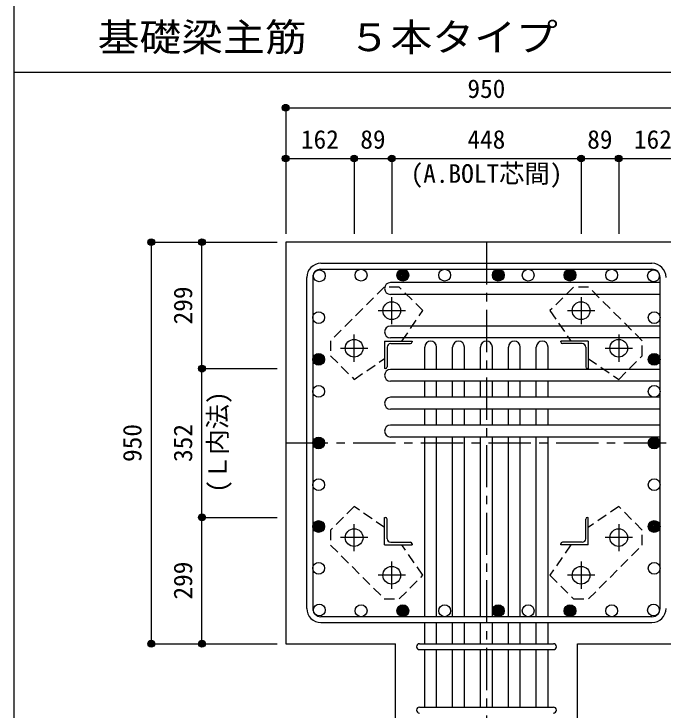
# Model space of a CAD drawing. Units: millimetres at full size, sheet at 1:20. Extents: x -3982 to 3969, y -2797 to 2801.
# Drawn here: x -3982 to -2446, y -1657 to -10 of the extents above; entities that cross this region are included whole.
import ezdxf
from ezdxf.enums import TextEntityAlignment as Align

# ---------------------------------------------------------------- set-up
doc = ezdxf.new("R2010")
doc.units = ezdxf.units.MM
doc.header["$LTSCALE"] = 20
doc.header["$PDMODE"] = 32
doc.header["$PDSIZE"] = 10
doc.linetypes.add('CHAIN1', pattern=[8, 5, -1, 1, -1])
doc.linetypes.add('DASHED1', pattern=[1.8, 1.2, -0.6])
for name, color, linetype in [('6-1_躯体線', 2, 'Continuous'), ('6-2_A.Bolt_', 4, 'Continuous'), ('6-3_柱型主筋', 4, 'Continuous'), ('6-4_フープ', 7, 'Continuous'), ('6-5_梁主筋', 7, 'Continuous'), ('6-6_S.T.P.', 7, 'Continuous'), ('6-7_文字', 7, 'Continuous'), ('6-9_プレート', 4, 'DASHED1'), ('6-D_寸法', 4, 'Continuous'), ('F-0_枠', 6, 'Continuous')]:
    doc.layers.add(name, color=color, linetype=linetype)
doc.styles.add('ＭＳ ゴシック', font='')
doc.styles.get('ＭＳ ゴシック').set_extended_font_data('MS Gothic')

msp = doc.modelspace()

# ---------------------------------------------------------------- linework, layer by layer
at = {"layer": '6-1_躯体線'}
for p, q in [((-3338.87, -550.21), (-3338.87, -1500.21)), ((-1988.87, -550.21), (-3338.87, -550.21)), ((-3338.87, -1500.21), (-3079.37, -1500.21)), ((-3079.37, -1900.21), (-3079.37, -1500.21))]:
    msp.add_line(p, q, dxfattribs=at)
msp.add_lwpolyline([(-2648.37, -1900.21), (-2648.37, -1500.21), (-2388.87, -1500.21)], dxfattribs=at)
at = {"layer": '6-2_A.Bolt_', "linetype": 'CHAIN1'}
for p, q in [((-3087.87, -744.41), (-3087.87, -679.91)), ((-2639.87, -679.91), (-2639.87, -744.41)), ((-3120.17, -712.21), (-3055.67, -712.21)), ((-2672.07, -712.21), (-2607.57, -712.21)), ((-3176.87, -833.41), (-3176.87, -768.91)), ((-2550.87, -768.91), (-2550.87, -833.41)), ((-3209.17, -801.21), (-3144.67, -801.21)), ((-2583.07, -801.21), (-2518.57, -801.21)), ((-3176.87, -1281.51), (-3176.87, -1217.01)), ((-2550.87, -1217.01), (-2550.87, -1281.51)), ((-3144.67, -1249.21), (-3209.17, -1249.21)), ((-2518.57, -1249.21), (-2583.07, -1249.21)), ((-3087.87, -1370.51), (-3087.87, -1306.01)), ((-2639.87, -1306.01), (-2639.87, -1370.51)), ((-3055.67, -1338.21), (-3120.17, -1338.21)), ((-2607.57, -1338.21), (-2672.07, -1338.21))]:
    msp.add_line(p, q, dxfattribs=at)
at = {"layer": '6-2_A.Bolt_'}
for p, q in [((-3104.87, -784.21), (-3039.87, -784.21)), ((-3104.87, -784.21), (-3104.87, -849.21)), ((-3090.37, -790.21), (-3043.87, -790.21)), ((-3039.87, -784.21), (-3039.87, -786.21)), ((-2622.87, -784.21), (-2687.87, -784.21)), ((-2687.87, -786.21), (-2687.87, -784.21)), ((-2637.37, -790.21), (-2683.87, -790.21)), ((-2622.87, -784.21), (-2622.87, -849.21)), ((-3098.87, -798.71), (-3098.87, -845.21)), ((-2628.87, -798.71), (-2628.87, -845.21)), ((-3102.87, -849.21), (-3104.87, -849.21)), ((-2622.87, -849.21), (-2624.87, -849.21)), ((-3104.87, -1201.21), (-3102.87, -1201.21)), ((-3104.87, -1266.21), (-3104.87, -1201.21)), ((-2624.87, -1201.21), (-2622.87, -1201.21)), ((-2622.87, -1266.21), (-2622.87, -1201.21)), ((-3098.87, -1251.71), (-3098.87, -1205.21)), ((-2628.87, -1251.71), (-2628.87, -1205.21)), ((-3104.87, -1266.21), (-3039.87, -1266.21)), ((-3090.37, -1260.21), (-3043.87, -1260.21)), ((-3039.87, -1264.21), (-3039.87, -1266.21)), ((-2687.87, -1266.21), (-2687.87, -1264.21)), ((-2622.87, -1266.21), (-2687.87, -1266.21)), ((-2637.37, -1260.21), (-2683.87, -1260.21))]:
    msp.add_line(p, q, dxfattribs=at)
at = {"layer": '6-2_A.Bolt_', "color": 3}
for centre in [(-3087.87, -712.21), (-2639.87, -712.21), (-3176.87, -801.21), (-2550.87, -801.21), (-3176.87, -1249.21), (-2550.87, -1249.21), (-3087.87, -1338.21), (-2639.87, -1338.21)]:
    msp.add_circle(centre, 21, dxfattribs=at)
at = {"layer": '6-2_A.Bolt_'}
for centre, radius, start, end in [((-3090.37, -798.71), 8.5, 90, 180), ((-3043.87, -786.21), 4, 270, 0), ((-2683.87, -786.21), 4, 180, 270), ((-2637.37, -798.71), 8.5, 0, 90), ((-3102.87, -845.21), 4, 270, 0), ((-2624.87, -845.21), 4, 180, 270), ((-3102.87, -1205.21), 4, 0, 90), ((-2624.87, -1205.21), 4, 90, 180), ((-3090.37, -1251.71), 8.5, 180, 270), ((-2637.37, -1251.71), 8.5, 270, 0), ((-3043.87, -1264.21), 4, 0, 90), ((-2683.87, -1264.21), 4, 90, 180)]:
    msp.add_arc(centre, radius, start, end, dxfattribs=at)
at = {"layer": '6-3_柱型主筋', "color": 3}
for centre in [(-3259.26, -629.82), (-3160.41, -628.21), (-3061.56, -628.21), (-3061.56, -628.21), (-2962.71, -628.21), (-2835.87, -628.21), (-2835.87, -628.21), (-2765.02, -628.21), (-2666.17, -628.21), (-2666.17, -628.21), (-2567.33, -628.21), (-2468.48, -629.82), (-3260.87, -728.67), (-2466.87, -728.67), (-3260.87, -827.51), (-3260.87, -827.51), (-2466.87, -827.51), (-2466.87, -827.51), (-3260.87, -903.21), (-2466.87, -903.21), (-3260.87, -1025.21), (-3260.87, -1025.21), (-2466.87, -1025.21), (-2466.87, -1025.21), (-3260.87, -1124.05), (-2466.87, -1124.05), (-3260.87, -1222.9), (-3260.87, -1222.9), (-2466.87, -1222.9), (-2466.87, -1222.9), (-3260.87, -1321.75), (-2466.87, -1321.75), (-3259.26, -1420.6), (-3160.41, -1422.21), (-3061.56, -1422.21), (-3061.56, -1422.21), (-2962.71, -1422.21), (-2835.87, -1422.21), (-2835.87, -1422.21), (-2765.02, -1422.21), (-2666.17, -1422.21), (-2666.17, -1422.21), (-2567.33, -1422.21), (-2468.48, -1420.6)]:
    msp.add_circle(centre, 14, dxfattribs=at)
at = {"layer": '6-3_柱型主筋'}
for centre, radius in [((-3061.56, -628.21), 14), ((-3061.56, -628.21), 12.6), ((-3061.56, -628.21), 11.2), ((-3061.56, -628.21), 9.8), ((-3061.56, -628.21), 8.4), ((-3061.56, -628.21), 7), ((-3061.56, -628.21), 5.6), ((-3061.56, -628.21), 4.2), ((-3061.56, -628.21), 2.8), ((-2835.87, -628.21), 14), ((-2835.87, -628.21), 12.6), ((-2835.87, -628.21), 11.2), ((-2835.87, -628.21), 9.8), ((-2835.87, -628.21), 8.4), ((-2835.87, -628.21), 7), ((-2835.87, -628.21), 5.6), ((-2835.87, -628.21), 4.2), ((-2835.87, -628.21), 2.8), ((-2666.17, -628.21), 14), ((-2666.17, -628.21), 12.6), ((-2666.17, -628.21), 11.2), ((-2666.17, -628.21), 9.8), ((-2666.17, -628.21), 8.4), ((-2666.17, -628.21), 7), ((-2666.17, -628.21), 5.6), ((-2666.17, -628.21), 4.2), ((-2666.17, -628.21), 2.8), ((-3061.56, -628.21), 1.4), ((-2835.87, -628.21), 1.4), ((-2666.17, -628.21), 1.4), ((-3260.87, -827.51), 14), ((-3260.87, -827.51), 12.6), ((-3260.87, -827.51), 11.2), ((-3260.87, -827.51), 9.8), ((-3260.87, -827.51), 8.4), ((-3260.87, -827.51), 7), ((-3260.87, -827.51), 5.6), ((-3260.87, -827.51), 4.2), ((-2466.87, -827.51), 14), ((-2466.87, -827.51), 12.6), ((-2466.87, -827.51), 11.2), ((-2466.87, -827.51), 9.8), ((-2466.87, -827.51), 8.4), ((-2466.87, -827.51), 7), ((-2466.87, -827.51), 5.6), ((-2466.87, -827.51), 4.2), ((-3260.87, -827.51), 2.8), ((-3260.87, -827.51), 1.4), ((-2466.87, -827.51), 2.8), ((-2466.87, -827.51), 1.4), ((-3260.87, -1025.21), 14), ((-3260.87, -1025.21), 12.6), ((-3260.87, -1025.21), 11.2), ((-3260.87, -1025.21), 9.8), ((-3260.87, -1025.21), 8.4), ((-3260.87, -1025.21), 7), ((-3260.87, -1025.21), 5.6), ((-3260.87, -1025.21), 4.2), ((-2466.87, -1025.21), 14), ((-2466.87, -1025.21), 12.6), ((-2466.87, -1025.21), 11.2), ((-2466.87, -1025.21), 9.8), ((-2466.87, -1025.21), 8.4), ((-2466.87, -1025.21), 7), ((-2466.87, -1025.21), 5.6), ((-2466.87, -1025.21), 4.2), ((-3260.87, -1025.21), 2.8), ((-3260.87, -1025.21), 1.4), ((-2466.87, -1025.21), 2.8), ((-2466.87, -1025.21), 1.4), ((-3260.87, -1222.9), 14), ((-3260.87, -1222.9), 12.6), ((-3260.87, -1222.9), 11.2), ((-3260.87, -1222.9), 9.8), ((-3260.87, -1222.9), 8.4), ((-3260.87, -1222.9), 7), ((-3260.87, -1222.9), 5.6), ((-3260.87, -1222.9), 4.2), ((-2466.87, -1222.9), 14), ((-2466.87, -1222.9), 12.6), ((-2466.87, -1222.9), 11.2), ((-2466.87, -1222.9), 9.8), ((-2466.87, -1222.9), 8.4), ((-2466.87, -1222.9), 7), ((-2466.87, -1222.9), 5.6), ((-2466.87, -1222.9), 4.2), ((-3260.87, -1222.9), 2.8), ((-3260.87, -1222.9), 1.4), ((-2466.87, -1222.9), 2.8), ((-2466.87, -1222.9), 1.4), ((-3061.56, -1422.21), 14), ((-3061.56, -1422.21), 12.6), ((-3061.56, -1422.21), 11.2), ((-3061.56, -1422.21), 9.8), ((-3061.56, -1422.21), 8.4), ((-3061.56, -1422.21), 7), ((-2835.87, -1422.21), 14), ((-2835.87, -1422.21), 12.6), ((-2835.87, -1422.21), 11.2), ((-2835.87, -1422.21), 9.8), ((-2835.87, -1422.21), 8.4), ((-2835.87, -1422.21), 7), ((-2666.17, -1422.21), 14), ((-2666.17, -1422.21), 12.6), ((-2666.17, -1422.21), 11.2), ((-2666.17, -1422.21), 9.8), ((-2666.17, -1422.21), 8.4), ((-2666.17, -1422.21), 7), ((-3061.56, -1422.21), 5.6), ((-3061.56, -1422.21), 4.2), ((-3061.56, -1422.21), 2.8), ((-3061.56, -1422.21), 1.4), ((-2835.87, -1422.21), 5.6), ((-2835.87, -1422.21), 4.2), ((-2835.87, -1422.21), 2.8), ((-2835.87, -1422.21), 1.4), ((-2666.17, -1422.21), 5.6), ((-2666.17, -1422.21), 4.2), ((-2666.17, -1422.21), 2.8), ((-2666.17, -1422.21), 1.4)]:
    msp.add_circle(centre, radius, dxfattribs=at)
at = {"layer": '6-4_フープ'}
for p, q in [((-3255.37, -600.21), (-2472.37, -600.21)), ((-3255.37, -614.21), (-2472.37, -614.21)), ((-3288.87, -1416.71), (-3288.87, -633.71)), ((-3274.87, -633.71), (-3274.87, -1416.71)), ((-2452.87, -1416.71), (-2452.87, -633.71)), ((-2472.37, -1436.21), (-3255.37, -1436.21)), ((-3255.37, -1450.21), (-2472.37, -1450.21))]:
    msp.add_line(p, q, dxfattribs=at)
for centre, radius, start, end in [((-3255.37, -633.71), 33.5, 90, 180), ((-2472.37, -633.71), 33.5, 0, 90), ((-3255.37, -633.71), 19.5, 90, 180), ((-2472.37, -633.71), 19.5, 0, 90), ((-3255.37, -1416.71), 33.5, 180, 270), ((-3255.37, -1416.71), 19.5, 180, 270), ((-2472.37, -1416.71), 33.5, 270, 0), ((-2472.37, -1416.71), 19.5, 270, 0)]:
    msp.add_arc(centre, radius, start, end, dxfattribs=at)
at = {"layer": '6-5_梁主筋'}
for p, q in [((-2452.87, -645.82), (-3090.87, -645.82)), ((-2452.87, -673.82), (-3090.87, -673.82)), ((-2452.87, -748.51), (-3090.87, -748.51)), ((-2452.87, -776.51), (-3090.87, -776.51)), ((-3009.87, -851.21), (-3009.87, -798.21)), ((-2981.87, -851.21), (-2981.87, -798.21)), ((-2943.87, -851.21), (-2943.87, -798.21)), ((-2915.87, -851.21), (-2915.87, -798.21)), ((-2877.87, -851.21), (-2877.87, -798.21)), ((-2849.87, -851.21), (-2849.87, -798.21)), ((-2811.87, -851.21), (-2811.87, -798.21)), ((-2783.87, -851.21), (-2783.87, -798.21)), ((-2745.87, -851.21), (-2745.87, -798.21)), ((-2717.87, -851.21), (-2717.87, -798.21)), ((-2452.87, -851.21), (-3090.87, -851.21)), ((-2452.87, -879.21), (-3090.87, -879.21)), ((-3009.87, -917.21), (-3009.87, -879.21)), ((-2981.87, -917.21), (-2981.87, -879.21)), ((-2943.87, -917.21), (-2943.87, -879.21)), ((-2915.87, -917.21), (-2915.87, -879.21)), ((-2877.87, -917.21), (-2877.87, -879.21)), ((-2849.87, -917.21), (-2849.87, -879.21)), ((-2811.87, -917.21), (-2811.87, -879.21)), ((-2783.87, -917.21), (-2783.87, -879.21)), ((-2745.87, -917.21), (-2745.87, -879.21)), ((-2717.87, -917.21), (-2717.87, -879.21)), ((-2452.87, -917.21), (-3090.87, -917.21)), ((-2452.87, -945.21), (-3090.87, -945.21)), ((-3009.87, -983.21), (-3009.87, -945.21)), ((-2981.87, -983.21), (-2981.87, -945.21)), ((-2943.87, -983.21), (-2943.87, -945.21)), ((-2915.87, -983.21), (-2915.87, -945.21)), ((-2877.87, -983.21), (-2877.87, -945.21)), ((-2849.87, -983.21), (-2849.87, -945.21)), ((-2811.87, -983.21), (-2811.87, -945.21)), ((-2783.87, -983.21), (-2783.87, -945.21)), ((-2745.87, -983.21), (-2745.87, -945.21)), ((-2717.87, -983.21), (-2717.87, -945.21)), ((-2452.87, -983.21), (-3090.87, -983.21)), ((-2452.87, -1011.21), (-3090.87, -1011.21)), ((-3009.87, -1436.21), (-3009.87, -1011.21)), ((-2981.87, -1436.21), (-2981.87, -1011.21)), ((-2943.87, -1436.21), (-2943.87, -1011.21)), ((-2915.87, -1436.21), (-2915.87, -1011.21)), ((-2877.87, -1436.21), (-2877.87, -1011.21)), ((-2849.87, -1436.21), (-2849.87, -1011.21)), ((-2811.87, -1436.21), (-2811.87, -1011.21)), ((-2783.87, -1436.21), (-2783.87, -1011.21)), ((-2745.87, -1436.21), (-2745.87, -1011.21)), ((-2717.87, -1436.21), (-2717.87, -1011.21)), ((-3009.87, -1500.21), (-3009.87, -1450.21)), ((-2981.87, -1500.21), (-2981.87, -1450.21)), ((-2943.87, -1500.21), (-2943.87, -1450.21)), ((-2915.87, -1500.21), (-2915.87, -1450.21)), ((-2877.87, -1500.21), (-2877.87, -1450.21)), ((-2849.87, -1500.21), (-2849.87, -1450.21)), ((-2811.87, -1500.21), (-2811.87, -1450.21)), ((-2783.87, -1500.21), (-2783.87, -1450.21)), ((-2745.87, -1500.21), (-2745.87, -1450.21)), ((-2717.87, -1500.21), (-2717.87, -1450.21)), ((-3009.87, -1650.21), (-3009.87, -1514.21)), ((-2981.87, -1650.21), (-2981.87, -1514.21)), ((-2943.87, -1650.21), (-2943.87, -1514.21)), ((-2915.87, -1650.21), (-2915.87, -1514.21)), ((-2877.87, -1650.21), (-2877.87, -1514.21)), ((-2849.87, -1650.21), (-2849.87, -1514.21)), ((-2811.87, -1650.21), (-2811.87, -1514.21)), ((-2783.87, -1650.21), (-2783.87, -1514.21)), ((-2745.87, -1650.21), (-2745.87, -1514.21)), ((-2717.87, -1650.21), (-2717.87, -1514.21))]:
    msp.add_line(p, q, dxfattribs=at)
for centre, start, end in [((-3090.87, -659.82), 90, 270), ((-3090.87, -762.51), 90, 270), ((-2995.87, -798.21), 0, 180), ((-2929.87, -798.21), 0, 180), ((-2863.87, -798.21), 0, 180), ((-2797.87, -798.21), 0, 180), ((-2731.87, -798.21), 0, 180), ((-3090.87, -865.21), 90, 270), ((-3090.87, -931.21), 90, 270), ((-3090.87, -997.21), 90, 270)]:
    msp.add_arc(centre, 14, start, end, dxfattribs=at)
at = {"layer": '6-6_S.T.P.'}
for p, q in [((-3022.37, -1500.21), (-2705.37, -1500.21)), ((-3022.37, -1514.21), (-2705.37, -1514.21)), ((-3022.37, -1650.21), (-2705.37, -1650.21))]:
    msp.add_line(p, q, dxfattribs=at)
for centre, start, end in [((-3022.37, -1507.21), 90, 270), ((-3022.37, -1507.21), 90, 270), ((-3022.37, -1507.21), 90, 270), ((-3022.37, -1507.21), 90, 270), ((-2705.37, -1507.21), 270, 90), ((-2705.37, -1507.21), 270, 90), ((-2705.37, -1507.21), 270, 90), ((-2705.37, -1507.21), 270, 90), ((-3022.37, -1657.21), 90, 270), ((-2705.37, -1657.21), 270, 90)]:
    msp.add_arc(centre, 7, start, end, dxfattribs=at)
at = {"layer": '6-9_プレート'}
for points in [[(-3063.67, -784.21), (-3014.27, -712.11), (-3070.17, -656.31), (-3105.47, -656.31), (-3232.77, -783.61), (-3232.77, -818.91), (-3176.87, -874.81), (-3104.87, -825.31)], [(-2622.87, -825.41), (-2550.77, -874.81), (-2494.97, -818.91), (-2494.97, -783.61), (-2622.27, -656.31), (-2657.57, -656.31), (-2713.47, -712.21), (-2663.97, -784.21)], [(-3104.87, -1225.01), (-3176.97, -1175.61), (-3232.77, -1231.51), (-3232.77, -1266.81), (-3105.47, -1394.11), (-3070.17, -1394.11), (-3014.27, -1338.21), (-3063.77, -1266.21)], [(-2664.07, -1266.21), (-2713.47, -1338.31), (-2657.57, -1394.11), (-2622.27, -1394.11), (-2494.97, -1266.81), (-2494.97, -1231.51), (-2550.87, -1175.61), (-2622.87, -1225.11)]]:
    msp.add_lwpolyline(points, dxfattribs=at)
at = {"layer": '6-D_寸法'}
for p, q in [((-3338.87, -232.18), (-3338.87, -352.18)), ((-3338.87, -232.18), (-3338.87, -352.18)), ((-3338.87, -232.18), (-2388.87, -232.18)), ((-3338.87, -352.18), (-3176.87, -352.18)), ((-3338.87, -352.18), (-3338.87, -530.21)), ((-3176.87, -352.18), (-3176.87, -530.21)), ((-3176.87, -352.18), (-3087.87, -352.18)), ((-3087.87, -352.18), (-3087.87, -530.21)), ((-3087.87, -352.18), (-2639.87, -352.18)), ((-2639.87, -352.18), (-2639.87, -530.21)), ((-2639.87, -352.18), (-2550.87, -352.18)), ((-2550.87, -352.18), (-2550.87, -530.21)), ((-2550.87, -352.18), (-2388.87, -352.18)), ((-3656.89, -550.21), (-3536.89, -550.21)), ((-3656.89, -550.21), (-3536.89, -550.21)), ((-3656.89, -550.21), (-3656.89, -1500.21)), ((-3536.89, -849.21), (-3536.89, -550.21)), ((-3536.89, -550.21), (-3358.87, -550.21)), ((-3536.89, -1201.21), (-3536.89, -849.21)), ((-3536.89, -849.21), (-3358.87, -849.21)), ((-3536.89, -1500.21), (-3536.89, -1201.21)), ((-3536.89, -1201.21), (-3358.87, -1201.21)), ((-3656.89, -1500.21), (-3536.89, -1500.21)), ((-3536.89, -1500.21), (-3358.87, -1500.21)), ((-3536.89, -1500.21), (-3358.87, -1500.21))]:
    msp.add_line(p, q, dxfattribs=at)
at = {"layer": '6-D_寸法', "linetype": 'CHAIN1'}
for p, q in [((-2863.87, -550.21), (-2863.87, -1900.21)), ((-3338.87, -1025.21), (-2388.87, -1025.21))]:
    msp.add_line(p, q, dxfattribs=at)
at = {"layer": '6-D_寸法'}
for centre, radius in [((-3338.87, -232.18), 8), ((-3338.87, -232.18), 7.2), ((-3338.87, -232.18), 6.4), ((-3338.87, -232.18), 5.6), ((-3338.87, -232.18), 4.8), ((-3338.87, -232.18), 4), ((-3338.87, -232.18), 3.2), ((-3338.87, -232.18), 2.4), ((-3338.87, -232.18), 1.6), ((-3338.87, -232.18), 0.8), ((-3338.87, -352.18), 8), ((-3338.87, -352.18), 7.2), ((-3338.87, -352.18), 6.4), ((-3176.87, -352.18), 8), ((-3176.87, -352.18), 7.2), ((-3176.87, -352.18), 6.4), ((-3087.87, -352.18), 8), ((-3087.87, -352.18), 7.2), ((-3087.87, -352.18), 6.4), ((-2639.87, -352.18), 8), ((-2639.87, -352.18), 7.2), ((-2639.87, -352.18), 6.4), ((-2550.87, -352.18), 8), ((-2550.87, -352.18), 7.2), ((-2550.87, -352.18), 6.4), ((-3338.87, -352.18), 5.6), ((-3338.87, -352.18), 4.8), ((-3338.87, -352.18), 4), ((-3338.87, -352.18), 3.2), ((-3338.87, -352.18), 2.4), ((-3338.87, -352.18), 1.6), ((-3338.87, -352.18), 0.8), ((-3176.87, -352.18), 5.6), ((-3176.87, -352.18), 4.8), ((-3176.87, -352.18), 4), ((-3176.87, -352.18), 3.2), ((-3176.87, -352.18), 2.4), ((-3176.87, -352.18), 1.6), ((-3176.87, -352.18), 0.8), ((-3087.87, -352.18), 5.6), ((-3087.87, -352.18), 4.8), ((-3087.87, -352.18), 4), ((-3087.87, -352.18), 3.2), ((-3087.87, -352.18), 2.4), ((-3087.87, -352.18), 1.6), ((-3087.87, -352.18), 0.8), ((-2639.87, -352.18), 5.6), ((-2639.87, -352.18), 4.8), ((-2639.87, -352.18), 4), ((-2639.87, -352.18), 3.2), ((-2639.87, -352.18), 2.4), ((-2639.87, -352.18), 1.6), ((-2639.87, -352.18), 0.8), ((-2550.87, -352.18), 5.6), ((-2550.87, -352.18), 4.8), ((-2550.87, -352.18), 4), ((-2550.87, -352.18), 3.2), ((-2550.87, -352.18), 2.4), ((-2550.87, -352.18), 1.6), ((-2550.87, -352.18), 0.8), ((-3656.89, -550.21), 8), ((-3656.89, -550.21), 7.2), ((-3536.89, -550.21), 8), ((-3536.89, -550.21), 7.2), ((-3656.89, -550.21), 6.4), ((-3656.89, -550.21), 5.6), ((-3656.89, -550.21), 4.8), ((-3656.89, -550.21), 4), ((-3656.89, -550.21), 3.2), ((-3656.89, -550.21), 2.4), ((-3656.89, -550.21), 1.6), ((-3656.89, -550.21), 0.8), ((-3536.89, -550.21), 6.4), ((-3536.89, -550.21), 5.6), ((-3536.89, -550.21), 4.8), ((-3536.89, -550.21), 4), ((-3536.89, -550.21), 3.2), ((-3536.89, -550.21), 2.4), ((-3536.89, -550.21), 1.6), ((-3536.89, -550.21), 0.8), ((-3536.89, -849.21), 8), ((-3536.89, -849.21), 7.2), ((-3536.89, -849.21), 6.4), ((-3536.89, -849.21), 5.6), ((-3536.89, -849.21), 4.8), ((-3536.89, -849.21), 4), ((-3536.89, -849.21), 3.2), ((-3536.89, -849.21), 2.4), ((-3536.89, -849.21), 1.6), ((-3536.89, -849.21), 0.8), ((-3536.89, -1201.21), 8), ((-3536.89, -1201.21), 7.2), ((-3536.89, -1201.21), 6.4), ((-3536.89, -1201.21), 5.6), ((-3536.89, -1201.21), 4.8), ((-3536.89, -1201.21), 4), ((-3536.89, -1201.21), 3.2), ((-3536.89, -1201.21), 2.4), ((-3536.89, -1201.21), 1.6), ((-3536.89, -1201.21), 0.8), ((-3656.89, -1500.21), 8), ((-3656.89, -1500.21), 7.2), ((-3656.89, -1500.21), 6.4), ((-3656.89, -1500.21), 5.6), ((-3656.89, -1500.21), 4.8), ((-3656.89, -1500.21), 4), ((-3656.89, -1500.21), 3.2), ((-3656.89, -1500.21), 2.4), ((-3656.89, -1500.21), 1.6), ((-3536.89, -1500.21), 8), ((-3536.89, -1500.21), 7.2), ((-3536.89, -1500.21), 6.4), ((-3536.89, -1500.21), 5.6), ((-3536.89, -1500.21), 4.8), ((-3536.89, -1500.21), 4), ((-3536.89, -1500.21), 3.2), ((-3536.89, -1500.21), 2.4), ((-3536.89, -1500.21), 1.6), ((-3656.89, -1500.21), 0.8), ((-3536.89, -1500.21), 0.8)]:
    msp.add_circle(centre, radius, dxfattribs=at)
at = {"layer": '6-D_寸法', "color": 7}
for p in [(-3338.87, -232.18), (-3338.87, -352.18), (-3176.87, -352.18), (-3087.87, -352.18), (-2639.87, -352.18), (-2550.87, -352.18), (-3656.89, -550.21), (-3536.89, -550.21), (-3536.89, -849.21), (-3536.89, -1201.21), (-3656.89, -1500.21), (-3536.89, -1500.21)]:
    msp.add_point(p, dxfattribs=at)
at = {"layer": 'F-0_枠'}
msp.add_line((-3981.92, 2800.77), (-3981.92, -2796.83), dxfattribs=at)
at = {"layer": 'F-0_枠', "color": 2}
msp.add_line((-3981.92, -148.03), (2482.4, -148.03), dxfattribs=at)

# ---------------------------------------------------------------- texts
at = {"layer": '6-7_文字', "color": 2, "style": 'ＭＳ ゴシック', "width": 1.1}
msp.add_text('\u3000\u3000基礎梁主筋\u3000５本タイプ', height=65.98, dxfattribs=at).set_placement((-3981.92, -118.03), align=Align.BOTTOM_LEFT)
at = {"layer": '6-7_文字', "color": 4, "style": 'ＭＳ ゴシック'}
msp.add_text('(A.BOLT芯間)', height=43.99, dxfattribs=at).set_placement((-3043.34, -422.96), align=Align.BOTTOM_LEFT)
msp.add_text('(Ｌ内法)', height=43.99, rotation=90, dxfattribs=at).set_placement((-3464.93, -1142.96), align=Align.BOTTOM_LEFT)
at = {"layer": '6-D_寸法', "style": 'ＭＳ ゴシック'}
for s, p in [('950', (-2908.87, -222.18)), ('162', (-3302.87, -342.18)), ('89', (-3162.37, -342.18)), ('448', (-2908.87, -342.18)), ('89', (-2625.37, -342.18)), ('162', (-2514.87, -342.18))]:
    msp.add_text(s, height=43.99, dxfattribs=at).set_placement(p, align=Align.BOTTOM_LEFT)
for s, p in [('299', (-3546.89, -744.71)), ('950', (-3666.89, -1070.21)), ('352', (-3546.89, -1070.21)), ('299', (-3546.89, -1395.71))]:
    msp.add_text(s, height=43.99, rotation=90, dxfattribs=at).set_placement(p, align=Align.BOTTOM_LEFT)

doc.saveas('drawing.dxf')
